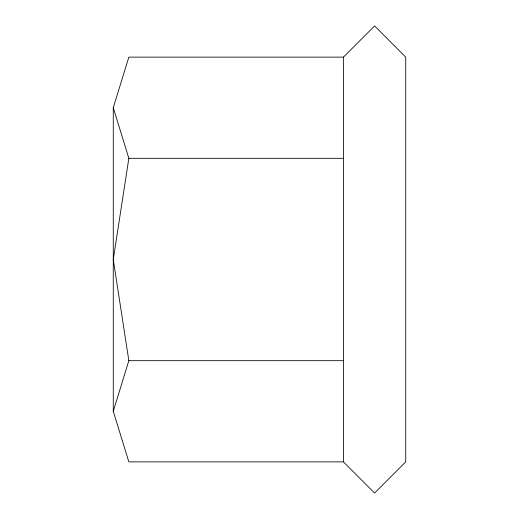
<?xml version="1.0" encoding="UTF-8"?>
<svg xmlns="http://www.w3.org/2000/svg" width="519" height="519" viewBox="0 0 519 519"><rect width="100%" height="100%" fill="white"/><g stroke="black" fill="none" stroke-linecap="round" stroke-linejoin="round"><path stroke-width="0.78" d="M343.448 57.129L128.842 57.129L113.272 107.725L128.842 158.314L113.272 259.5L128.842 360.686L113.272 411.275L128.842 461.871L343.448 461.871L374.588 493.05L405.728 461.871L405.728 57.129L374.588 25.95L343.448 57.129L343.448 461.871M128.842 158.314L343.448 158.314M128.842 360.686L343.448 360.686M113.272 107.725L113.272 411.275"/></g></svg>
